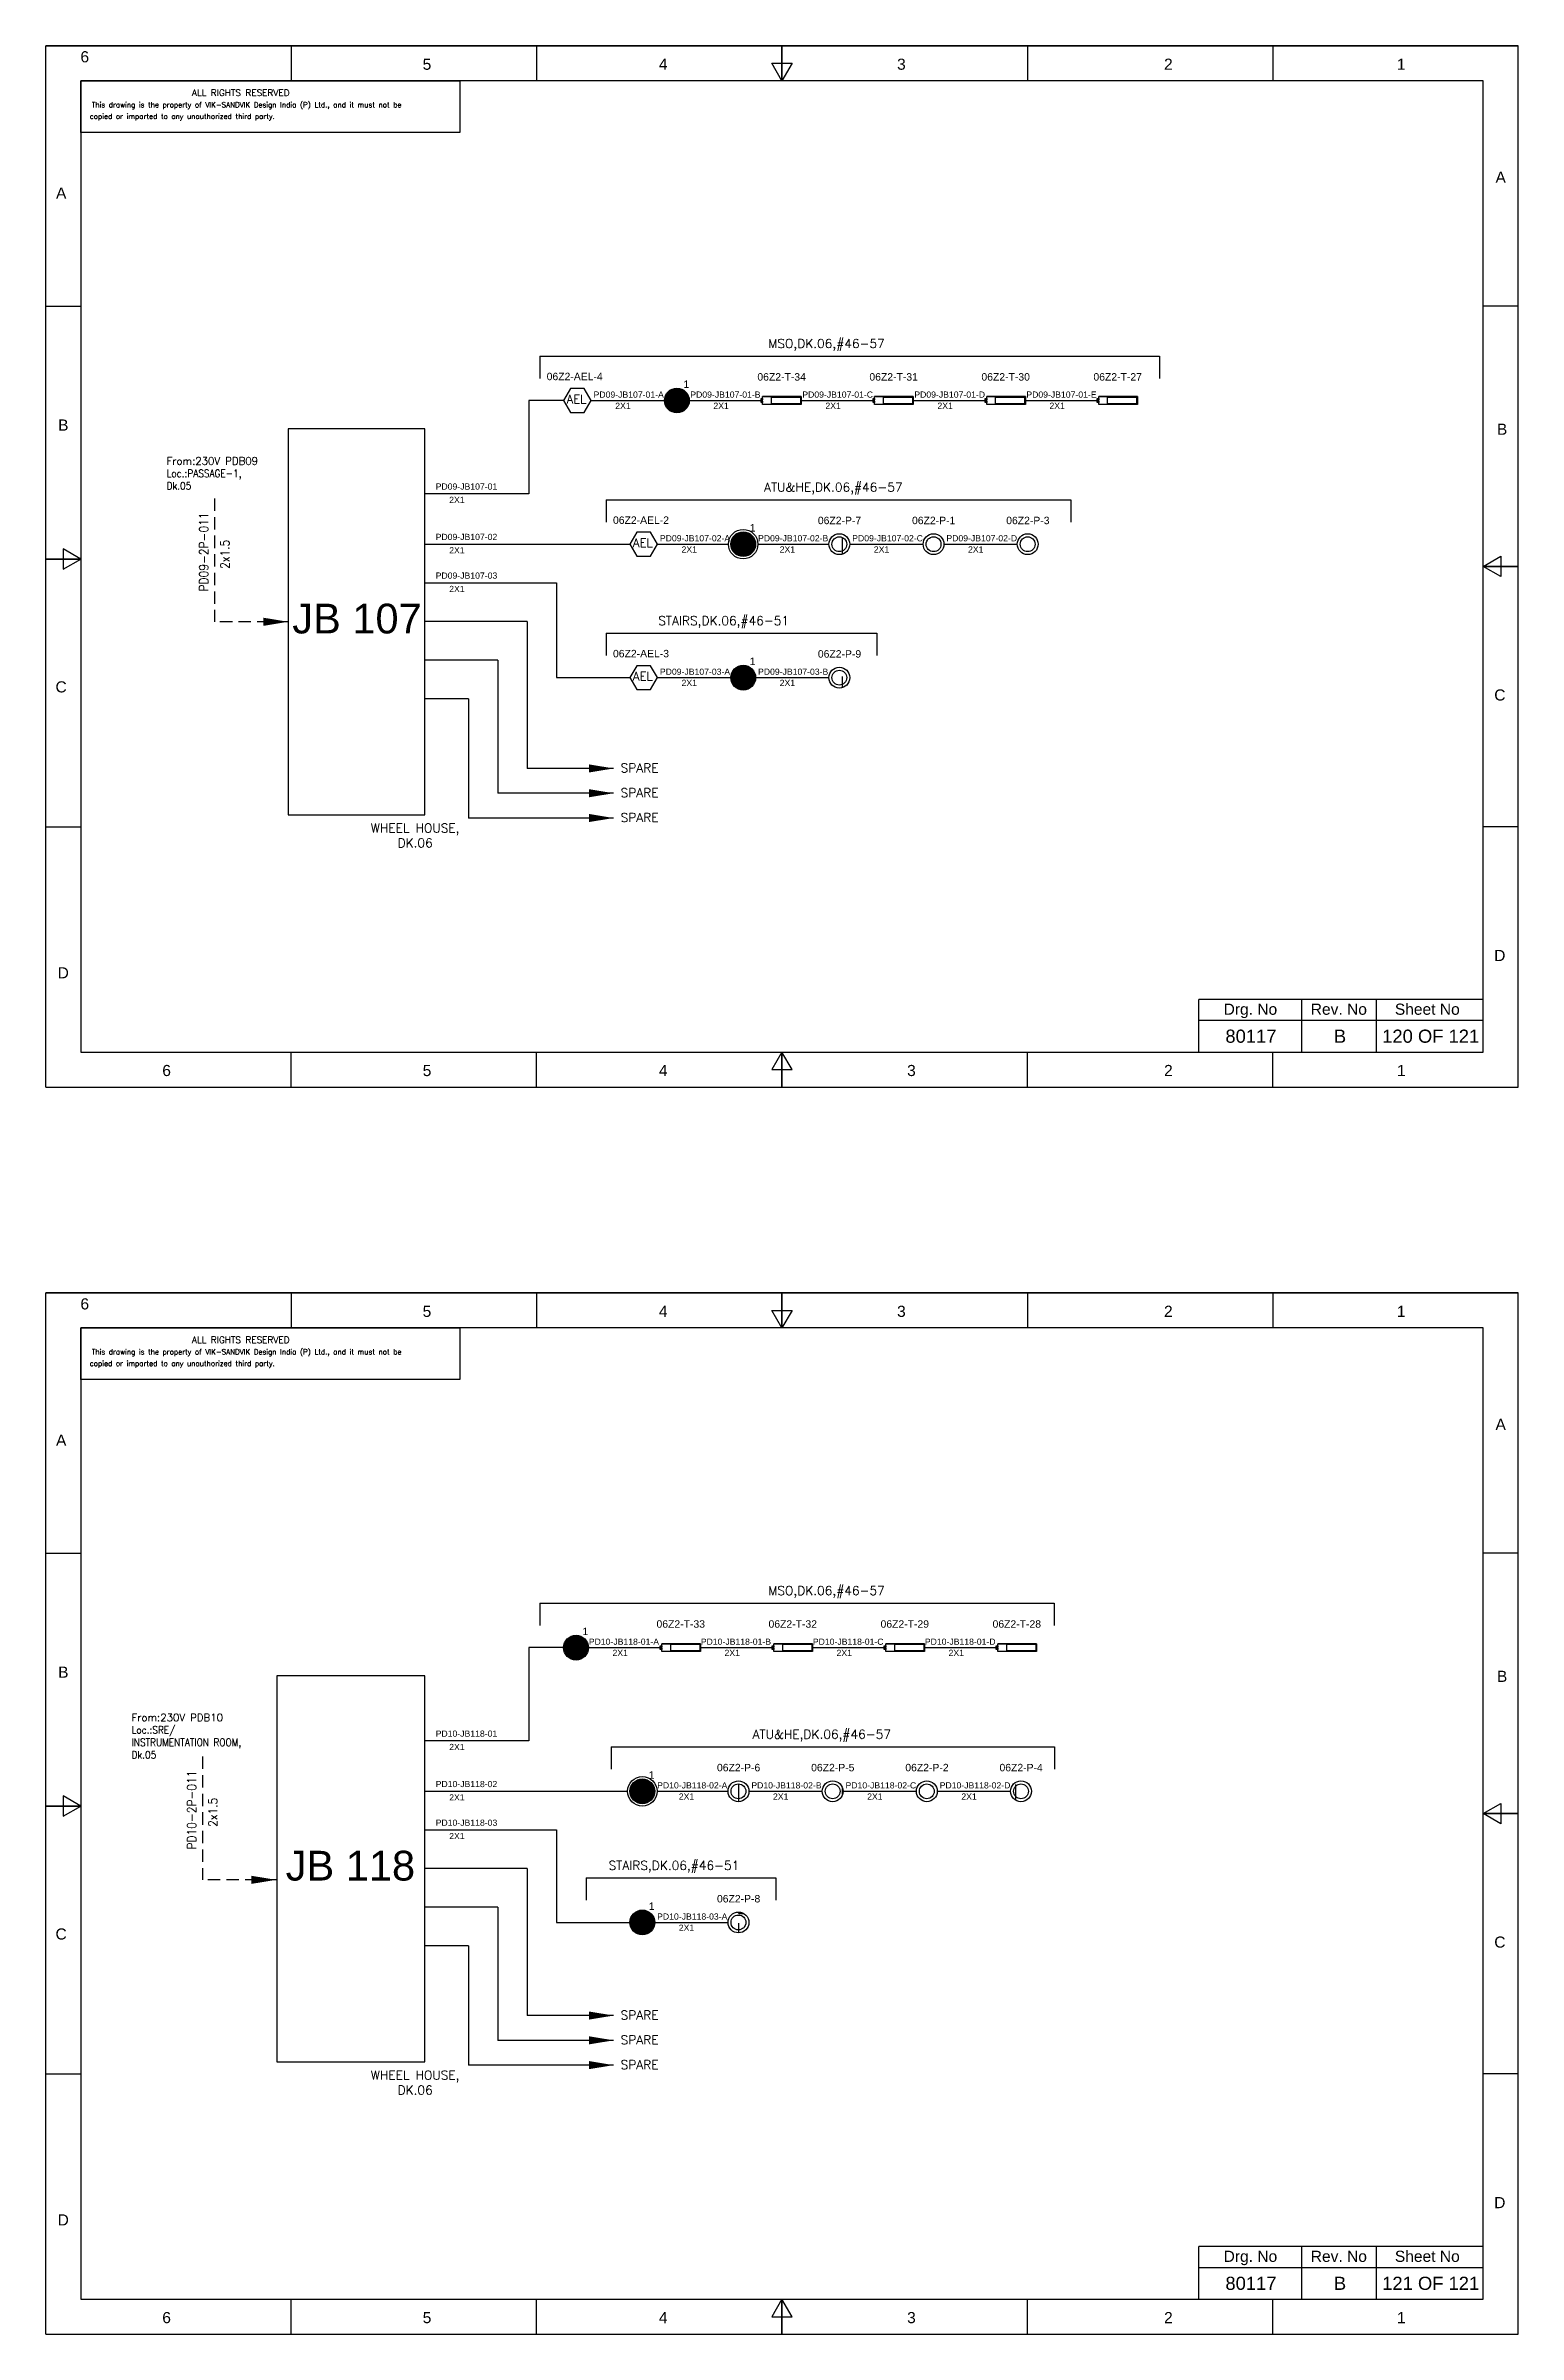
# Model space of a CAD drawing. Header units: inches. Extents: x -3311 to 1429, y -713 to 2436.
# Drawn here: x -14 to 283, y -713.5 to -251.8 of the extents above; entities that cross this region are included whole.
import ezdxf
from ezdxf.enums import TextEntityAlignment as Align

# ---------------------------------------------------------------- set-up
doc = ezdxf.new("R2010")
doc.units = ezdxf.units.IN
doc.linetypes.add('HIDDEN', pattern=[0.375, 0.25, -0.125])
doc.linetypes.add('SOLID', pattern=[0])
for name, color, linetype, lineweight in [('ELEC_TXT-025', 1, 'Continuous', 25), ('HEL-025', 1, 'Continuous', 25), ('HEL-035', 2, 'Continuous', 35)]:
    doc.layers.add(name, color=color, linetype=linetype, lineweight=lineweight)
doc.layers.add('LINE', color=3, linetype='SOLID')
doc.styles.add('_NORMAL', font='arial.ttf')
doc.styles.add('ROMANS', font='simplex.shx', dxfattribs={"width": 0.88})
doc.styles.get("Standard").update_dxf_attribs({"font": 'arial.ttf'})
doc.dimstyles.get("Standard").update_dxf_attribs({"dimtxt": 0.18, "dimasz": 0.18, "dimexe": 0.18, "dimexo": 0.0625, "dimgap": 0.09, "dimtad": 0, "dimtih": 1, "dimtoh": 1, "dimdec": 4, "dimzin": 0, "dimdsep": 46, "dimtxsty": 'Standard', "dimcen": 0.09, "dimadec": 0, "dimazin": 0, "dimtfac": 1, "dimtdec": 4, "dimtofl": 0, "dimtmove": 0, "dimatfit": 3, "dimfxl": 1, "dimtolj": 1, "dimtzin": 0, "dimarcsym": 0})
pattern_1 = [(0, (0, 0), (0, 6.985), [5.08, -1.905]), (90, (0, 0), (-6.985, 4e-16), [5.08, -1.905])]

# ---------------------------------------------------------------- blocks, each defined once
blk = doc.blocks.new('FIXED_KEY_SWITCH')
h = blk.add_hatch(color=1)
h.dxf.hatch_style = 1
edge = h.paths.add_edge_path()
edge.add_arc((848.1293472096052, 1737.458094578189), 2.5, 0, 360)
at = {"color": 1}
blk.add_circle((848.1293472096052, 1737.458094578189), 2.5, dxfattribs=at)
at = {"color": 7, "insert": (849.4370786624187, 1741.499464984656), "char_height": 1.5, "attachment_point": 1, "style": '_NORMAL'}
blk.add_mtext_dynamic_manual_height_columns('1', width=1.5, gutter_width=7.5, heights=[0], dxfattribs=at)
blk = doc.blocks.new('SWT')
blk.add_blockref('FIXED_KEY_SWITCH', (0, 0))
blk.add_attdef('TAG_NO', (844.5529265958943, 1741.112352781243), '', height=1.5)
blk = doc.blocks.new('2A')
at = {"color": 7, "lineweight": -3, "ltscale": 2.5}
blk.add_line((790.0248076338233, 1997.62080387622, -0.0270609315187806), (782.2260654954592, 1997.62080387622, -0.0270609315187806), dxfattribs=at)
at = {"color": 7, "lineweight": -3, "ltscale": 2.5, "elevation": -0.0270609315187806}
for points in [[(781.9116000866528, 1997.205709536597), (782.2260654954592, 1997.205709536597), (782.2260654954592, 1996.941558593201), (781.9116000866528, 1996.941558593201)], [(781.9116000866528, 1996.702564882509), (782.2260654954592, 1996.702564882509), (782.2260654954592, 1996.438413939113), (781.9116000866528, 1996.438413939113)], [(782.2260654954592, 1997.62080387622), (790.0248076338233, 1997.62080387622), (790.0248076338233, 1996.02331959949), (782.2260654954592, 1996.02331959949)], [(784.0292030799361, 1997.501307020874), (789.8782596837103, 1997.501307020874), (789.8782596837103, 1996.142816454836), (784.0292030799361, 1996.142816454836)]]:
    blk.add_lwpolyline(points, close=True, dxfattribs=at)
blk = doc.blocks.new('LED TUBE LIGHT 30W')
blk.add_blockref('2A', (179.9054482727602, -357.8945967387995))
blk.add_attdef('TAG_NO.', (962.5195036238373, 1642.970585224031), '', height=1.5)
blk = doc.blocks.new('1')
h = blk.add_hatch()
h.set_pattern_fill('ANGLE', color=6)
h.set_pattern_definition(pattern_1)
h.paths.add_polyline_path([(303.2302353130694, 2044.429466900096, 1), (306.2249300712715, 2044.429466900096, 1)], flags=0)
h.paths.add_polyline_path([(302.6275826921704, 2044.429466900096, 1), (306.8275826921705, 2044.429466900096, 1)])
h.paths.add_polyline_path([(306.2249300712715, 2044.429466900096, -1), (303.2302353130694, 2044.429466900096, -1)], flags=16)
h = blk.add_hatch()
h.set_pattern_fill('ANGLE', color=6)
h.set_pattern_definition(pattern_1)
h.paths.add_polyline_path([(303.2302353130694, 2044.429466900096, 1), (306.2249300712715, 2044.429466900096, 1)])
at = {"color": 6}
for radius in [2.099999999999999, 1.497347379101032]:
    blk.add_circle((304.7275826921705, 2044.429466900096), radius, dxfattribs=at)
blk = doc.blocks.new('LED PENDENT LIGHT 15W')
blk.add_blockref('1', (0, 0))
blk.add_attdef('TAG_NO', (301.6269754207697, 2048.098214413763), '', height=1.5)
blk = doc.blocks.new('fr')
at = {"color": 7, "linetype": 'Continuous'}
for p, q in [((33763.99041882888, 4500.404704292372), (33466.99094982888, 4500.404704292372)), ((33466.99094982888, 4500.404704292372), (33763.99041882888, 4500.404704292372)), ((33466.99094982888, 4290.333634292372), (33466.99094982888, 4500.404704292372)), ((33516.49086132888, 4500.404704292372), (33516.49086132888, 4493.331604292372)), ((33565.99077282888, 4500.404704292372), (33565.99077282888, 4493.331604292372)), ((33615.49068432888, 4493.331604292372), (33613.44882182088, 4496.868154292371)), ((33613.44882182088, 4496.868154292371), (33617.53254683689, 4496.868154292371)), ((33615.49068432888, 4500.404704292372), (33615.49068432888, 4493.331604292372)), ((33615.49068432888, 4493.331604292372), (33615.49068432888, 4500.404704292372)), ((33615.49068432888, 4500.404704292372), (33615.49068432888, 4493.331604292372)), ((33617.53254683689, 4496.868154292371), (33615.49068432888, 4493.331604292372)), ((33664.99059582888, 4500.404704292372), (33664.99059582888, 4493.331604292372)), ((33714.49050732888, 4500.404704292372), (33714.49050732888, 4493.331604292372)), ((33763.99041882888, 4290.333634292372), (33763.99041882888, 4500.404704292372)), ((33763.99041882888, 4290.333634292372), (33763.99041882888, 4500.404704292372)), ((33756.91731882888, 4493.331604292372), (33474.06404982888, 4493.331604292372)), ((33474.06404982888, 4493.331604292372), (33474.06404982888, 4297.406734292372)), ((33756.91731882888, 4297.406734292372), (33756.91731882888, 4493.331604292372)), ((33466.99094982888, 4447.886936792373), (33474.06404982888, 4447.886936792373)), ((33763.99041882888, 4447.886936792373), (33756.91731882888, 4447.886936792373)), ((33466.99094982888, 4396.869169292371), (33474.06404982888, 4396.869169292371)), ((33474.06404982888, 4396.869169292371), (33466.99094982888, 4396.869169292371)), ((33466.99094982888, 4396.869169292371), (33474.06404982888, 4396.869169292371)), ((33474.06404982888, 4396.869169292371), (33470.52749982888, 4398.911031800373)), ((33470.52749982888, 4398.911031800373), (33470.52749982888, 4394.827306784372)), ((33470.52749982888, 4394.827306784372), (33474.06404982888, 4396.869169292371)), ((33756.91731882888, 4395.369169292371), (33760.45386882887, 4397.411031800371)), ((33763.99041882888, 4395.369169292371), (33756.91731882888, 4395.369169292371)), ((33760.45386882887, 4393.327306784372), (33756.91731882888, 4395.369169292371)), ((33756.91731882888, 4395.369169292371), (33763.99041882888, 4395.369169292371)), ((33763.99041882888, 4395.369169292371), (33756.91731882888, 4395.369169292371)), ((33760.45386882887, 4397.411031800371), (33760.45386882887, 4393.327306784372)), ((33466.99094982888, 4342.851401792372), (33474.06404982888, 4342.851401792372)), ((33763.99041882888, 4342.851401792372), (33756.91731882888, 4342.851401792372)), ((33474.06404982888, 4297.406734292372), (33756.91731882888, 4297.406734292372)), ((33516.49086132888, 4290.333634292372), (33516.49086132888, 4297.406734292372)), ((33565.99077282888, 4290.333634292372), (33565.99077282888, 4297.406734292372)), ((33615.49068432888, 4297.406734292372), (33613.44882182088, 4293.870184292372)), ((33613.44882182088, 4293.870184292372), (33617.53254683689, 4293.870184292372)), ((33615.49068432888, 4290.333634292372), (33615.49068432888, 4297.406734292372)), ((33617.53254683689, 4293.870184292372), (33615.49068432888, 4297.406734292372)), ((33615.49068432888, 4297.406734292372), (33615.49068432888, 4290.333634292372)), ((33615.49068432888, 4290.333634292372), (33615.49068432888, 4297.406734292372)), ((33664.99059582888, 4290.333634292372), (33664.99059582888, 4297.406734292372)), ((33714.49050732888, 4290.333634292372), (33714.49050732888, 4297.406734292372)), ((33466.99094982888, 4290.333634292372), (33763.99041882888, 4290.333634292372)), ((33466.99094982888, 4290.333634292372), (33763.99041882888, 4290.333634292372))]:
    blk.add_line(p, q, dxfattribs=at)
at = {"color": 7, "style": '_NORMAL'}
for s, p in [('6', (33474.85554122253, 4498.184568051995)), ('5', (33543.88086868043, 4496.684568051995)), ('4', (33591.52292783513, 4496.684568051995)), ('3', (33639.57026672662, 4496.684568051994)), ('2', (33693.41447692277, 4496.684568051995)), ('1', (33740.39470872623, 4496.684568051995)), ('A', (33760.45386882887, 4473.878661882723)), ('A', (33470.10256842159, 4470.684646417788)), ('B', (33470.52499920517, 4423.895143770592)), ('B', (33760.73536651571, 4423.056339053171)), ('C', (33470.08476970382, 4371.074991954313)), ('C', (33760.28539060379, 4369.440827315858)), ('D', (33760.2726824658, 4316.886883350412)), ('D', (33470.50885169667, 4313.392487638034)), ('6', (33491.36728552911, 4293.686598051996)), ('5', (33543.89261298701, 4293.686598051996)), ('4', (33591.53467214172, 4293.686598051996)), ('3', (33641.59491144936, 4293.686598051996)), ('2', (33693.42622122935, 4293.686598051996)), ('1', (33740.40645303282, 4293.686598051996))]:
    blk.add_text(s, height=2.245709249999999, dxfattribs=at).set_placement(p, align=Align.MIDDLE_CENTER)
blk = doc.blocks.new('A$C4BAD7D21')
at = {"layer": 'HEL-025'}
blk.add_lwpolyline([(-34000.00013845507, -7.23888515495e-05), (-34000.00013845501, 2086.008166713233), (-18713.72949524718, 2086.008166713277), (-18713.72949524724, -7.23888078937e-05)], close=True, dxfattribs=at)
at = {"layer": 'HEL-025', "style": 'ROMANS'}
for s, p in [('This drawing is the property of VIK-SANDVIK Design India (P) Ltd., and it must not be', (-33557.56104603212, 1015.847137906297)), (' copied or imparted to any unauthorized third party.', (-33784.71575493622, 550.1417873854515))]:
    blk.add_text(s, height=210, dxfattribs=at).set_placement(p)
at = {"layer": 'HEL-035', "style": 'ROMANS'}
blk.add_text('     ALL RIGHTS RESERVED', height=262.5, dxfattribs=at).set_placement((-30497.35732344113, 1475.667350434829))
blk = doc.blocks.new('AEL')
at = {"color": 4}
blk.add_lwpolyline([(989.9752931674598, -190.0937488762077), (992.7522595313308, -190.0937488762077), (994.140742713266, -187.6888254596407), (992.7522595313308, -185.2839020430737), (989.9752931674598, -185.2839020430737), (988.5868099855245, -187.6888254596407)], close=True, dxfattribs=at)
at = {"color": 4, "style": 'ROMANS'}
blk.add_text('AEL', height=1.725, dxfattribs=at).set_placement((989.1959836497424, -188.2711585409042))
blk = doc.blocks.new('AEL_L')
blk.add_blockref('AEL', (0, 0))
blk.add_attdef('TAG_NO', (986.5509174898416, -183.5896636619281), '', height=1.5)

msp = doc.modelspace()

# ---------------------------------------------------------------- linework, layer by layer
for p, q in [((83.41144271484109, -323.4101191524124), (83.41144271484109, -342.2241092168517)), ((90.40914591290449, -323.4101191524124), (83.41144271484109, -323.4101191524124)), ((83.06379500106732, -367.9944185186907), (62.41740584658645, -367.9944185186907)), ((83.06379500106732, -367.9944185186903), (83.06379500106732, -397.6300508771997)), ((77.14007449828888, -375.796049654623), (62.41740584658645, -375.796049654623)), ((77.14007449828888, -375.796049654622), (77.14007449828888, -402.6300508771996)), ((71.21635399551043, -383.5976807905538), (62.41740584658645, -383.5976807905552)), ((71.21635399551043, -383.5976807905538), (71.21635399551043, -407.6300508771996)), ((83.41144271484109, -574.9884269380609), (83.41144271484109, -593.8024170025002)), ((90.40914591290449, -574.9884269380609), (83.41144271484109, -574.9884269380609)), ((83.06379500106732, -619.5727263043392), (62.41740584658645, -619.5727263043392)), ((83.06379500106732, -619.5727263043387), (83.06379500106732, -649.2083586628482)), ((77.14007449828888, -627.3743574402715), (62.41740584658645, -627.3743574402715)), ((77.14007449828888, -627.3743574402706), (77.14007449828888, -654.2083586628482)), ((71.21635399551043, -635.1759885762024), (62.41740584658645, -635.1759885762037)), ((71.21635399551043, -635.1759885762024), (71.21635399551043, -659.2083586628482))]:
    msp.add_line(p, q)
at = {"color": 7, "linetype": 'Continuous'}
for p, q in [((275.8842343711362, -444.2482094932793), (218.5653598674212, -444.2482094932793)), ((218.5653598674212, -454.8439843088345), (218.5653598674212, -444.2482094932793)), ((239.3379615229965, -454.8439843088345), (239.3379615229965, -444.2482094932793)), ((254.3542312786153, -454.8439843088345), (254.3542312786153, -444.2482094932793)), ((218.5653598674212, -448.4310045647571), (275.8842343711362, -448.4310045647571)), ((275.8842343711362, -695.8265172789278), (218.5653598674212, -695.8265172789278)), ((218.5653598674212, -706.422292094483), (218.5653598674212, -695.8265172789278)), ((239.3379615229965, -706.422292094483), (239.3379615229965, -695.8265172789278)), ((254.3542312786153, -706.422292094483), (254.3542312786153, -695.8265172789278)), ((218.5653598674212, -700.0093123504057), (275.8842343711362, -700.0093123504057))]:
    msp.add_line(p, q, dxfattribs=at)
for points in [[(62.41740584658645, -329.0937662711942), (34.8450864760016, -329.0937662711942), (34.8450864760016, -406.9946855573855), (62.41740584658645, -406.9946855573855)], [(62.41740584658645, -580.6720740568427), (32.54121427793462, -580.6720740568427), (32.54121427793462, -658.5729933430338), (62.41740584658645, -658.5729933430338)]]:
    msp.add_lwpolyline(points, close=True)
at = {"linetype": 'HIDDEN', "ltscale": 10}
for points in [[(19.97510248575918, -343.1664325972624), (19.97510248575918, -368.0442259142897)], [(17.54250196566272, -596.9525156033313), (17.54250196566272, -621.8303089203588)]]:
    msp.add_lwpolyline(points, dxfattribs=at)
at = {"layer": 'LINE', "color": 0}
for p, q in [((85.62772488085419, -314.4388440238138, 0.0270609315187806), (85.62772488085419, -318.9388440238133, 0.0270609315187806)), ((85.62772488085419, -314.4388440238142, 0.0270609315187806), (210.5833835507651, -314.438844023814, 0.0270609315187806)), ((210.5833835507651, -314.4388440238138, 0.0270609315187806), (210.5833835507651, -318.9388440238135, 0.0270609315187806)), ((95.96307864064464, -323.4101191524112), (110.7584956468995, -323.4101191524112)), ((115.7584956468977, -323.4101220481077), (130.5539126531525, -323.4101220481077)), ((138.3526547915167, -323.4106771167248), (153.1480717977715, -323.4106771167248)), ((160.9468139361356, -323.4106771167248), (175.7422309423905, -323.4106771167248)), ((183.5409730807546, -323.4106771167248), (198.3363900870094, -323.4106771167248)), ((83.41144271484109, -342.2241092168517), (62.41740584658645, -342.2241092168517)), ((99.00151147805036, -343.4198811182289, 0.0270609315187806), (99.00151147805036, -347.9198811182284, 0.0270609315187806)), ((99.00151147805036, -343.4198811182294, 0.0270609315187806), (192.7248840414718, -343.4198811182294, 0.0270609315187806)), ((192.7248840414718, -343.4198811182289, 0.0270609315187806), (192.7248840414718, -347.9198811182286, 0.0270609315187806)), ((62.41740584658645, -352.3911562468281), (88.98751550384577, -352.3911562468274)), ((88.98751550384577, -352.3911562468274), (103.7829325101006, -352.3911562468274)), ((109.3368652378408, -352.3911562468263), (123.6581272232936, -352.3911562468263)), ((129.6064372648954, -352.3911591425228), (143.9276992503487, -352.3911591425228)), ((148.1276992503494, -352.3911591425228, -0.0270609315187806), (162.9231162566043, -352.3911591425228, -0.0270609315187806)), ((167.123116256605, -352.3911591425228, -0.0541218630375612), (181.9185332628599, -352.3911591425228, -0.0541218630375612)), ((62.41740584658645, -360.1927873827595), (88.98751550384577, -360.1927873827585)), ((88.98751550384577, -360.1927873827585), (88.98751550384577, -379.3127309176434)), ((99.00151147805036, -370.3414557890448, 0.0270609315187806), (99.00151147805036, -374.8414557890443, 0.0270609315187806)), ((99.00151147805036, -370.3414557890453, 0.0270609315187806), (153.5712821768425, -370.3414557890448, 0.0270609315187806)), ((153.5712821768425, -370.3414557890448, 0.0270609315187806), (153.5712821768425, -374.8414557890446, 0.0270609315187806)), ((88.98751550384577, -379.3127309176434), (103.7829325101006, -379.3127309176434)), ((109.3368652378408, -379.3127309176423), (124.1322822440956, -379.3127309176423)), ((129.1322822440938, -379.3127338133388), (143.9276992503487, -379.3127338133388)), ((85.62772488085419, -566.0171518094622, 0.0270609315187806), (85.62772488085419, -570.5171518094618, 0.0270609315187806)), ((85.62772488085419, -566.0171518094627, 0.0270609315187806), (189.3251619593788, -566.0171518094622, 0.0270609315187806)), ((189.3251619593788, -566.0171518094622, 0.0270609315187806), (189.3251619593788, -570.5171518094621, 0.0270609315187806)), ((95.40914591290449, -574.9884269380609), (110.2045629191593, -574.9884269380609)), ((118.0033050575252, -574.9884298337563), (132.7987220637801, -574.9884298337563)), ((140.5974642021424, -574.9889849023733), (155.3928812083973, -574.9889849023733)), ((163.1916233467632, -574.9889849023733), (177.987040353018, -574.9889849023733)), ((83.41144271484109, -593.8024170025002), (62.41740584658645, -593.8024170025002)), ((99.99147382488763, -594.9981889038784, 0.0270609315187806), (99.99147382488763, -599.4981889038779, 0.0270609315187806)), ((99.99147382488763, -594.9981889038788, 0.0270609315187806), (189.4070988808557, -594.9981889038788, 0.0270609315187806)), ((189.4070988808557, -594.9981889038784, 0.0270609315187806), (189.4070988808557, -599.4981889038781, 0.0270609315187806)), ((62.41740584658645, -603.9694640324767), (88.98751550384577, -603.9694640324759)), ((88.98751550384577, -603.9694640324759), (103.3087774892986, -603.9694640324759)), ((109.2570875309004, -603.9694669281722), (123.5783495163537, -603.9694669281722)), ((127.7783495163544, -603.9694669281722, -0.0270609315187806), (142.5737665226092, -603.9694669281722, -0.0270609315187806)), ((146.77376652261, -603.9694669281722, -0.0541218630375612), (161.5691835288648, -603.9694669281722, -0.0541218630375612)), ((165.7691835288656, -603.9694669281722, -0.0811827945563418), (180.5646005351204, -603.9694669281722, -0.0811827945563418)), ((62.41740584658645, -611.771095168408), (88.98751550384577, -611.771095168407)), ((88.98751550384577, -611.771095168407), (88.98751550384577, -630.4305249552681)), ((94.97486603645984, -621.4592498266707, 0.0270609315187806), (94.97486603645984, -625.9592498266702, 0.0270609315187806)), ((94.97486603645984, -621.4592498266711, 0.0270609315187806), (133.2219324428474, -621.4592498266707, 0.0270609315187806)), ((133.2219324428474, -621.4592498266707, 0.0270609315187806), (133.2219324428474, -625.9592498266704, 0.0270609315187806)), ((88.98751550384577, -630.4305249552681), (103.7829325101006, -630.4305249552681)), ((108.7829325100988, -630.4305278509645), (123.5783495163537, -630.4305278509645))]:
    msp.add_line(p, q, dxfattribs=at)
for centre in [(126.6322822440952, -352.391156246827), (106.2829325101002, -603.969464032476)]:
    msp.add_circle(centre, 2.974155020801596, dxfattribs=at)

# ---------------------------------------------------------------- block references
for name, p in [('fr', (-33481.03308445774, -4752.250718601207)), ('SWT', (-734.8708515627063, -2060.8682137306)), ('SWT', (-721.49706496551, -2089.849250825016)), ('SWT', (-721.49706496551, -2116.770825495832)), ('fr', (-33481.03308445774, -5003.829026386856)), ('SWT', (-755.2202012966995, -2312.44652151625)), ('SWT', (-741.8464146995052, -2341.427558610665)), ('SWT', (-741.8464146995052, -2367.888619533458))]:
    msp.add_blockref(name, p)
ref = msp.add_blockref('AEL_L', (-898.1776640726207, -135.7212936927717))
ref.add_attrib('TAG_NO', '06Z2-AEL-4', (86.99456796866389, -319.3109573546985), dxfattribs={"color": 4, "height": 1.5})
ref = msp.add_blockref('LED TUBE LIGHT 30W', (-831.5776011150668, -1962.337587047163, 0.0270609315187806))
ref.add_attrib('TAG_NO.', '06Z2-T-34', (129.4925066598693, -319.3898167136574, 0.0270609315187806), dxfattribs={"height": 1.5})
ref = msp.add_blockref('LED TUBE LIGHT 30W', (-808.983441970448, -1962.337587047163, 0.0270609315187806))
ref.add_attrib('TAG_NO.', '06Z2-T-31', (152.0866658044883, -319.3898167136574, 0.0270609315187806), dxfattribs={"height": 1.5})
ref = msp.add_blockref('LED TUBE LIGHT 30W', (-786.389282825829, -1962.337587047163, 0.0270609315187806))
ref.add_attrib('TAG_NO.', '06Z2-T-30', (174.6808249491073, -319.3898167136574, 0.0270609315187806), dxfattribs={"height": 1.5})
ref = msp.add_blockref('LED TUBE LIGHT 30W', (-763.79512368121, -1962.337587047163, 0.0270609315187806))
ref.add_attrib('TAG_NO.', '06Z2-T-27', (197.2749840937263, -319.3898167136574, 0.0270609315187806), dxfattribs={"height": 1.5})
ref = msp.add_blockref('AEL_L', (-884.8038774754245, -164.7023307871868))
ref.add_attrib('TAG_NO', '06Z2-AEL-2', (100.36835456586, -348.2919944491137), dxfattribs={"color": 4, "height": 1.5})
ref = msp.add_blockref('LED PENDENT LIGHT 15W', (-158.6998834418214, -2396.820626042619, -0.0270609315187806))
ref.add_attrib('TAG_NO', '06Z2-P-7', (141.6890627000007, -348.3538155052695, -0.0270609315187806), dxfattribs={"height": 1.5})
ref = msp.add_blockref('LED PENDENT LIGHT 15W', (-139.7044664355658, -2396.820626042619, -0.0541218630375612))
ref.add_attrib('TAG_NO', '06Z2-P-1', (160.6844797062563, -348.3538155052695, -0.0541218630375612), dxfattribs={"height": 1.5})
ref = msp.add_blockref('LED PENDENT LIGHT 15W', (-120.7090494293102, -2396.820626042619, -0.0811827945563418))
ref.add_attrib('TAG_NO', '06Z2-P-3', (179.6798967125119, -348.3538155052695, -0.0811827945563418), dxfattribs={"height": 1.5})
ref = msp.add_blockref('AEL_L', (-884.8038774754245, -191.6239054580028))
ref.add_attrib('TAG_NO', '06Z2-AEL-3', (100.36835456586, -375.2135691199297), dxfattribs={"color": 4, "height": 1.5})
ref = msp.add_blockref('LED PENDENT LIGHT 15W', (-158.6998834418214, -2423.742200713435, -0.0270609315187806))
ref.add_attrib('TAG_NO', '06Z2-P-9', (141.6890627000007, -375.2753901760855, -0.0270609315187806), dxfattribs={"height": 1.5})
ref = msp.add_blockref('LED TUBE LIGHT 30W', (-851.9269508490584, -2213.915336868499, 0.0270609315187806))
ref.add_attrib('TAG_NO.', '06Z2-T-33', (109.1431569258779, -570.9675665349934, 0.0270609315187806), dxfattribs={"height": 1.5})
ref = msp.add_blockref('LED TUBE LIGHT 30W', (-829.3327917044411, -2213.915894832812, 0.0270609315187806))
ref.add_attrib('TAG_NO.', '06Z2-T-32', (131.7373160704951, -570.968124499306, 0.0270609315187806), dxfattribs={"height": 1.5})
ref = msp.add_blockref('LED TUBE LIGHT 30W', (-806.7386325598203, -2213.915894832812, 0.0270609315187806))
ref.add_attrib('TAG_NO.', '06Z2-T-29', (154.3314752151159, -570.968124499306, 0.0270609315187806), dxfattribs={"height": 1.5})
ref = msp.add_blockref('LED TUBE LIGHT 30W', (-784.1444734152033, -2213.915894832812, 0.0270609315187806))
ref.add_attrib('TAG_NO.', '06Z2-T-28', (176.925634359733, -570.968124499306, 0.0270609315187806), dxfattribs={"height": 1.5})
ref = msp.add_blockref('LED PENDENT LIGHT 15W', (-179.0492331758164, -2648.398933828268, -0.0270609315187806))
ref.add_attrib('TAG_NO', '06Z2-P-6', (121.3397129660056, -599.9321232909189, -0.0270609315187806), dxfattribs={"height": 1.5})
ref = msp.add_blockref('LED PENDENT LIGHT 15W', (-160.0538161695608, -2648.398933828268, -0.0541218630375612))
ref.add_attrib('TAG_NO', '06Z2-P-5', (140.3351299722612, -599.9321232909189, -0.0541218630375612), dxfattribs={"height": 1.5})
ref = msp.add_blockref('LED PENDENT LIGHT 15W', (-141.0583991633052, -2648.398933828268, -0.0811827945563418))
ref.add_attrib('TAG_NO', '06Z2-P-2', (159.3305469785168, -599.9321232909189, -0.0811827945563418), dxfattribs={"height": 1.5})
ref = msp.add_blockref('LED PENDENT LIGHT 15W', (-122.0629821570496, -2648.398933828268, -0.1082437260751223))
ref.add_attrib('TAG_NO', '06Z2-P-4', (178.3259639847724, -599.9321232909189, -0.1082437260751223), dxfattribs={"height": 1.5})
ref = msp.add_blockref('LED PENDENT LIGHT 15W', (-179.0492331758164, -2674.859994751061, -0.0270609315187806))
ref.add_attrib('TAG_NO', '06Z2-P-8', (121.3397129660056, -626.3931842137113, -0.0270609315187806), dxfattribs={"height": 1.5})
at = {"layer": 'ELEC_TXT-025', "color": 0, "xscale": 0.005, "yscale": 0.005, "zscale": 0.005}
for p in [(163.0309660634116, -269.3491551424008), (163.0309660634116, -520.9274629280494)]:
    msp.add_blockref('A$C4BAD7D21', p, dxfattribs=at)

# ---------------------------------------------------------------- texts
at = {"color": 7}
for s, p in [('PD09-JB107-01-A', (96.45355584484741, -322.8376186767705)), ('PD09-JB107-01-B', (115.9615701370944, -322.837621572467)), ('PD09-JB107-01-C', (138.5557292815442, -322.8382034145091, -0.0270609315187806)), ('PD09-JB107-01-D', (161.1498884262596, -322.8381942816914)), ('PD09-JB107-01-E', (183.7440475708786, -322.8381942816914)), ('2X1', (100.8242644006182, -325.0917725533159)), ('2X1', (120.6196814059581, -325.0918430652794)), ('2X1', (143.213840550577, -325.0923981338965)), ('2X1', (165.807999695196, -325.0923981338965)), ('2X1', (188.4021588398132, -325.0923981338965)), ('PD09-JB107-01', (64.60102180300191, -341.3840145555005)), ('2X1', (67.33196454327071, -344.0776583475454)), ('PD09-JB107-02', (64.60102180300191, -351.5510615854764)), ('PD09-JB107-02-A', (109.8273424420435, -351.8186557711856)), ('PD09-JB107-02-B', (129.6227594482966, -351.8186586668822)), ('PD09-JB107-02-C', (148.6181764545522, -351.8186586668822, -0.0270609315187806)), ('PD09-JB107-02-D', (167.6135934608078, -351.8186586668822, -0.0541218630375612)), ('2X1', (67.33196454327071, -354.2447053775213)), ('2X1', (114.1980509978143, -354.072809647731)), ('2X1', (133.9934680031542, -354.0728801596945)), ('2X1', (152.9888850094098, -354.0728801596945, -0.0270609315187806)), ('2X1', (171.9843020156654, -354.0728801596945, -0.0541218630375612)), ('PD09-JB107-03', (64.60102180300191, -359.3526927214077)), ('2X1', (67.33196454327071, -362.0463365134526)), ('PD09-JB107-03-A', (109.8273424420435, -378.7402304420016)), ('PD09-JB107-03-B', (129.6227594482966, -378.7402333376982)), ('2X1', (114.1980509978143, -380.994384318547)), ('2X1', (133.9934680031542, -380.9944548305105)), ('PD10-JB118-01-A', (95.48728072516994, -574.4159264624203)), ('2X1', (100.2703316728798, -576.6700803389656)), ('PD10-JB118-01-B', (118.0814398697907, -574.4159293581155)), ('2X1', (122.8644908165838, -576.6701508509279)), ('PD10-JB118-01-C', (140.6755990142405, -574.4165112001576, -0.0270609315187806)), ('2X1', (145.4586499612046, -576.670705919545)), ('PD10-JB118-01-D', (163.2697581589559, -574.4165020673398)), ('2X1', (168.0528091058218, -576.670705919545)), ('PD10-JB118-01', (64.60102180300191, -592.9623223411489)), ('2X1', (67.33196454327071, -595.6559661331939)), ('PD10-JB118-02', (64.60102180300191, -603.129369371125)), ('2X1', (67.33196454327071, -605.8230131631699)), ('PD10-JB118-02-A', (109.2734097143015, -603.3969664525316)), ('2X1', (113.6441182691592, -605.6511879453438)), ('PD10-JB118-02-B', (128.2688267205571, -603.3969664525316, -0.0270609315187806)), ('2X1', (132.6395352754148, -605.6511879453438, -0.0270609315187806)), ('PD10-JB118-02-C', (147.2642437268127, -603.3969664525316, -0.0541218630375612)), ('2X1', (151.6349522816704, -605.6511879453438, -0.0541218630375612)), ('PD10-JB118-02-D', (166.2596607330683, -603.3969664525316, -0.0811827945563418)), ('2X1', (170.630369287926, -605.6511879453438, -0.0811827945563418)), ('PD10-JB118-03', (64.60102180300191, -610.9310005070563)), ('2X1', (67.33196454327071, -613.6246442991011)), ('PD10-JB118-03-A', (109.2734097143015, -629.8580273753239)), ('2X1', (113.6441182691592, -632.1122488681362))]:
    msp.add_text(s, height=1.25, dxfattribs=at).set_placement(p)
at = {"color": 7, "lineweight": 30}
for s, p in [('JB 107 ', (49.89857101399639, -367.3950146774625)), ('JB 118 ', (48.56625425728589, -618.9733224631111))]:
    msp.add_text(s, height=6, dxfattribs=at).set_placement(p, align=Align.MIDDLE_CENTER)
at = {"color": 7}
for s, height, p in [('Drg. No', 2.245994999999999, (228.9385733580816, -446.1968448396528)), ('Rev. No', 2.245994999999999, (246.7761889870248, -446.1968448396524)), ('Sheet No', 2.245994999999999, (264.6175904309125, -446.1968448396528)), ('80117', 2.65275, (229.0462687700542, -451.6419605317905)), ('B', 2.65275, (247.0169393536376, -451.6419605317897)), ('120 OF 121', 2.65275, (265.3034569036167, -451.6419605317897)), ('Drg. No', 2.245994999999999, (228.9385733580816, -697.7751526253014)), ('Rev. No', 2.245994999999999, (246.7761889870248, -697.7751526253008)), ('Sheet No', 2.245994999999999, (264.6175904309125, -697.7751526253014)), ('80117', 2.65275, (229.0462687700542, -703.2202683174391)), ('B', 2.65275, (247.0169393536376, -703.2202683174382)), ('121 OF 121', 2.65275, (265.3034569036167, -703.2202683174382))]:
    msp.add_text(s, height=height, dxfattribs=at).set_placement(p, align=Align.MIDDLE_CENTER)
at = {"char_height": 1.8, "width": 80.35367833693469, "attachment_point": 1, "style": '_NORMAL'}
for s, insert in [('{\\Fromans|c0;\\C2;MSO,DK.06,#46-57}', (131.6630596533155, -311.0103536839545, 0.0270609315187806)), ('{\\Fromans|c0;\\C2;ATU&HE,DK.06,#46-57}', (130.8471601181568, -339.9913907783696, 0.0270609315187806)), ('{\\Fromans|c0;\\C2;STAIRS,DK.06,#46-51}', (109.4992102087612, -366.9129654491857, 0.0270609315187806)), ('{\\Fromans|c0;\\C2;MSO,DK.06,#46-57}', (131.6630596533173, -562.5886614696029, 0.0270609315187806)), ('{\\Fromans|c0;\\C2;ATU&HE,DK.06,#46-57}', (128.5191124623938, -591.5696985640191, 0.0270609315187806)), ('{\\Fromans|c0;\\C2;STAIRS,DK.06,#46-51}', (99.47551417153365, -618.0307594868112, 0.0270609315187806))]:
    msp.add_mtext(s, dxfattribs=dict(at, insert=insert))
at = {"color": 7, "char_height": 1.5, "attachment_point": 1}
for s, insert, width in [('{\\Fromans|c0;\\C2;From:230V PDB09 \\P\\Fsimplex|c0;\\W0.88;Loc.:PASSAGE-1,\\PDk.05}', (10.32697981331876, -334.8569919336333), 44.84489767942082), ('{\\Fromans|c0;\\C2;From:230V PDB10 \\P\\Fsimplex|c0;\\W0.88;Loc.:SRE/\\PINSTRUMENTATION ROOM,      \\PDk.05}', (3.259305019692874, -588.3403970247092), 36.88843007146136)]:
    msp.add_mtext(s, dxfattribs=dict(at, insert=insert, width=width))
at = {"color": 7, "char_height": 1.8, "width": 17.12963194783359, "attachment_point": 1, "rotation": 90, "style": '_NORMAL'}
for s, insert in [('{\\Fromans|c0;\\W0.88;PD09-2P-011}', (16.92165978188814, -361.9467592319625)), ('{\\Fromans|c0;\\W0.88;PD10-2P-011}', (14.48905926179168, -615.7328422380315))]:
    msp.add_mtext(s, dxfattribs=dict(at, insert=insert))
at = {"color": 7, "char_height": 1.8, "attachment_point": 1, "rotation": 90, "style": '_NORMAL'}
for insert in [(21.19261118202621, -357.3849146266298), (18.76001066192975, -611.1709976326988)]:
    msp.add_mtext('{\\Fsimplex|c0;\\W0.88;2x1.5}', dxfattribs=dict(at, insert=insert))
at = {"color": 7, "char_height": 1.8, "width": 8.165826236390785, "attachment_point": 1, "style": '_NORMAL'}
for insert in [(101.8994555331205, -396.6330570750693), (101.8994555331205, -401.6330570750692), (101.8994555331205, -406.6330570750692), (101.8994555331205, -648.2113648607178), (101.8994555331205, -653.2113648607178), (101.8994555331205, -658.2113648607178)]:
    msp.add_mtext('{\\Fromans|c0;\\C2;SPARE}', dxfattribs=dict(at, insert=insert))
at = {"color": 7, "char_height": 1.8, "attachment_point": 1, "style": '_NORMAL'}
for insert in [(50.89756946633452, -408.7565193864177), (50.89756946633452, -660.334827172066)]:
    msp.add_mtext('\\pxqc;{\\Fromans|c0;\\C2;WHEEL HOUSE, \\PDK.06}', dxfattribs=dict(at, insert=insert))

# ---------------------------------------------------------------- leaders
at = {"linetype": 'HIDDEN', "ltscale": 10}
for points in [[(34.84517164157251, -368.0442259142897), (19.97510248575918, -368.0442259142897)], [(32.41257112147605, -621.8303089203588), (17.54250196566272, -621.8303089203588)]]:
    msp.add_leader(points, dimstyle='Standard', override={"dimasz": 5, "dimarcsym": 1}, dxfattribs=at)
for points in [[(100.495316080774, -397.6300508771997), (83.06379500106732, -397.6300508771997)], [(100.495316080774, -402.6300508771996), (77.14007449828888, -402.6300508771996)], [(100.495316080774, -407.6300508771996), (71.21635399551043, -407.6300508771996)], [(100.495316080774, -649.2083586628482), (83.06379500106732, -649.2083586628482)], [(100.495316080774, -654.2083586628482), (77.14007449828888, -654.2083586628482)], [(100.495316080774, -659.2083586628482), (71.21635399551043, -659.2083586628482)]]:
    msp.add_leader(points, dimstyle='Standard', override={"dimasz": 5, "dimarcsym": 1})

doc.saveas('drawing.dxf')
